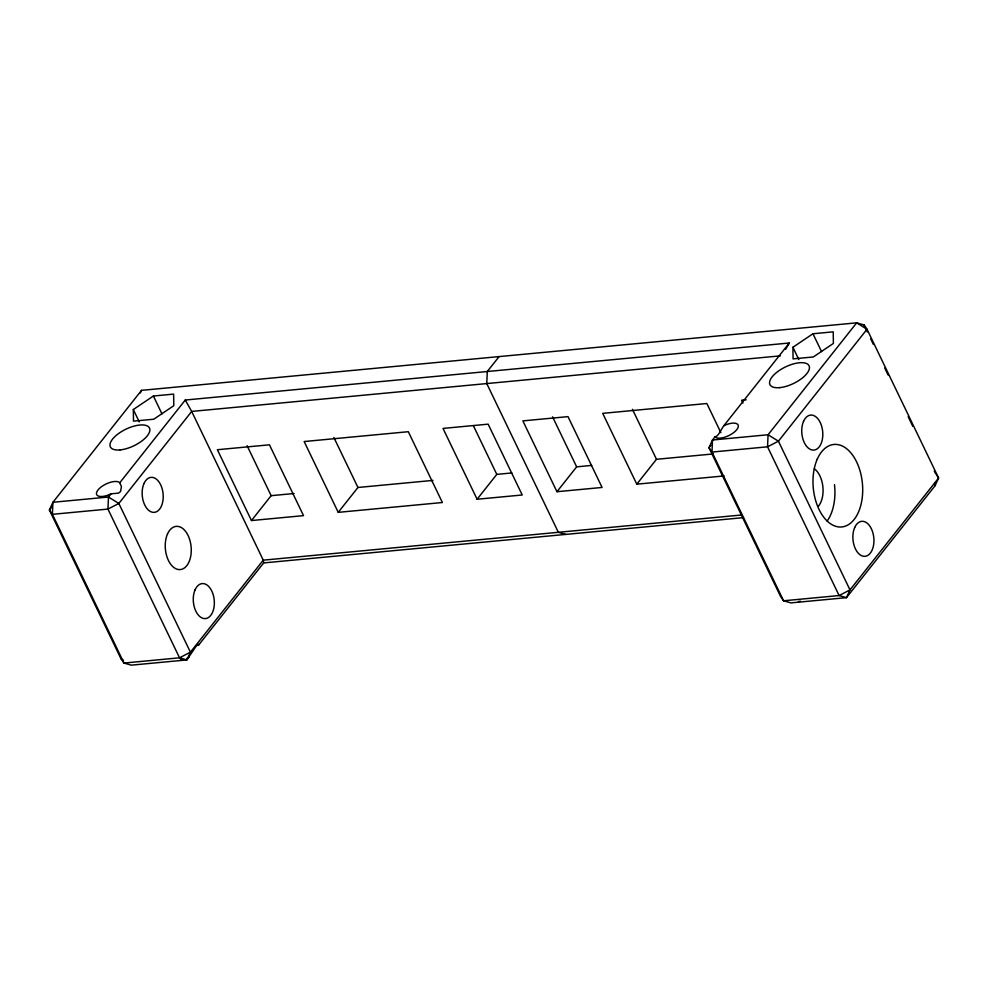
<?xml version="1.0" encoding="UTF-8"?>
<svg xmlns="http://www.w3.org/2000/svg" width="988" height="988" viewBox="0 0 988 988"><rect width="100%" height="100%" fill="white"/><g stroke="black" fill="none" stroke-linecap="round" stroke-linejoin="round"><path stroke-width="1.48" d="M715.053 436.807C718.486 436.585 721.326 428.891 723.772 425.791L726.266 424.667A13.017 5.52 -25.7 0 1 736.776 429.656A13.017 5.52 -25.7 0 1 716.028 437.598L715.053 436.807L712.521 440.006L708.989 447.737L780.569 596.468L783.57 600.79L790.919 602.89L846.457 597.654L935.068 485.726L935.204 482.712M197.835 644.448L198.613 645.078L198.279 644.25L195.883 646.572L186.868 659.922L131.33 665.159L123.982 663.059L120.981 658.737L49.4 510.006L52.932 502.275L141.543 390.346L856.67 322.841L864.018 324.941L867.019 329.263L938.6 477.994L935.068 485.726M140.358 392.928L141.543 390.346M785.571 349.357L789.313 343.009L185.275 400.029L119.733 482.811L121.425 486.516L120.548 491.53L118.486 493.136L111.014 493.827L108.519 494.951A13.017 5.52 -25.7 0 1 98.01 489.962A13.017 5.52 -25.7 0 1 118.745 482.021L119.733 482.811M52.253 506.399L49.4 510.006L52.401 514.328L123.982 663.059L179.532 657.81L186.868 659.922L190.412 652.179L263.265 560.159L741.222 515.032M111.014 493.827L108.482 497.026L107.951 509.079L179.532 657.81L190.412 652.179L118.832 503.448L108.482 497.026L52.932 502.275L52.401 514.328L107.951 509.079L118.832 503.448L191.684 411.428L780.298 355.865M251.458 520.553L303.526 515.637L269.44 444.81L217.372 449.725L251.458 520.553L271.144 495.68L294.115 493.506M198.613 645.078L263.66 562.925L743.532 517.626M338.242 512.352L442.389 502.522L408.303 431.707L304.156 441.537L338.242 512.352L357.94 487.479L432.979 480.403M499.101 356.594L487.294 371.513L486.763 383.579L558.344 532.297L565.692 534.409M477.105 499.249L522.232 494.988L488.146 424.161L443.019 428.421L477.105 499.249L496.791 474.376L511.833 472.956M556.948 491.715L602.075 487.455L568.001 416.627L522.862 420.888L556.948 491.715L576.646 466.842L591.689 465.422M720.894 432.682L706.852 403.512L602.705 413.355L636.791 484.169L656.489 459.296L713.151 453.949M723.772 425.791L789.313 343.009M710.878 445.353L708.989 447.737L711.99 452.059L783.57 600.79L839.108 595.542L846.457 597.654L849.989 589.91L938.6 477.994L936.352 474.759M133.318 409.538L153.387 396.015L173.629 394.113L173.802 405.71L153.733 419.233L133.491 421.135L133.318 409.538L139.259 421.876M792.907 347.27L812.963 333.759L833.217 331.845L833.39 343.441L813.322 356.964L793.08 358.879L792.907 347.27L798.835 359.607M186.917 658.23L188.918 657.341M746.162 399.807L741.568 400.239L742.902 403.018M636.791 484.169L724.093 475.932M120.981 658.737L123.562 660.342M185.275 400.029L191.684 411.428L263.265 560.159L263.66 562.925M864.018 324.941L867.365 331.894M870.712 338.847L873.38 344.404M884.754 368.03L888.101 374.983M908.17 416.689L912.85 426.408M934.253 470.893L935.599 473.672M812.963 333.759L821.547 351.567M632.431 409.304L656.489 459.296M552.576 416.85L576.646 466.842M473.4 425.766L496.791 474.376M333.87 437.486L357.94 487.479M247.086 445.687L271.144 495.68M153.387 396.015L161.958 413.836M182.545 659.527A13.881 5.891 -25.7 0 1 180.52 659.823M814.322 468.707A21.699 12.918 84.6 0 1 818.583 506.029M834.49 484.663A41.447 24.675 84.6 0 1 827.141 521.084M800.478 601.186A13.881 5.891 -25.7 0 1 798.452 601.494M712.521 440.006L711.99 452.059L767.54 446.811L778.421 441.191L867.019 329.263L856.67 322.841L768.071 434.757L767.54 446.811L839.108 595.542L849.989 589.91L778.421 441.191L768.071 434.757L712.521 440.006M167.466 534.088A21.699 12.918 84.6 0 0 177.309 569.286A21.699 12.918 84.6 0 0 189.968 540.547A21.699 12.918 84.6 0 0 167.466 534.088M143.952 483.614A17.574 10.46 84.6 0 0 151.93 512.117A17.574 10.46 84.6 0 0 162.168 488.838A17.574 10.46 84.6 0 0 143.952 483.614M195.081 589.836A17.574 10.46 84.6 0 0 203.046 618.352A17.574 10.46 84.6 0 0 213.297 595.072A17.574 10.46 84.6 0 0 195.081 589.836M120.091 449.911A21.699 9.201 -25.7 0 0 149.892 429.829A21.699 9.201 -25.7 0 0 119.82 432.67A21.699 9.201 -25.7 0 0 120.091 449.911M803.54 421.345A17.574 10.46 84.6 0 0 811.519 449.849A17.574 10.46 84.6 0 0 821.757 426.569A17.574 10.46 84.6 0 0 803.54 421.345M854.669 527.58A17.574 10.46 84.6 0 0 862.635 556.083A17.574 10.46 84.6 0 0 872.886 532.804A17.574 10.46 84.6 0 0 854.669 527.58M817.249 459.185A41.447 24.675 84.6 0 0 836.046 526.406A41.447 24.675 84.6 0 0 860.215 471.511A41.447 24.675 84.6 0 0 817.249 459.185M779.668 387.642A21.699 9.201 -25.7 0 0 809.468 367.561A21.699 9.201 -25.7 0 0 779.409 370.401A21.699 9.201 -25.7 0 0 779.668 387.642"/></g></svg>
